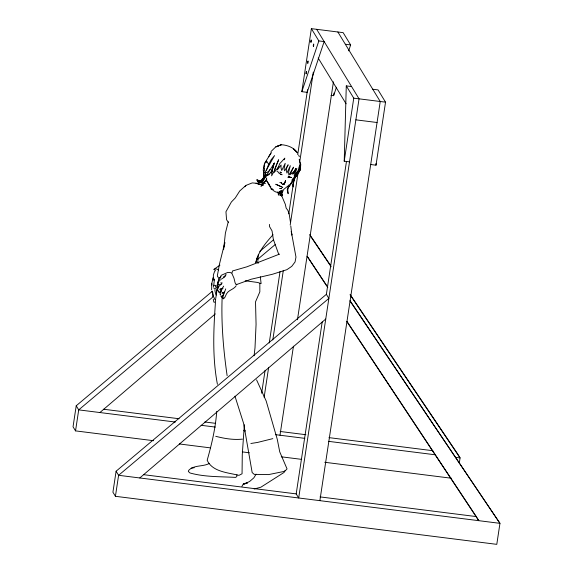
<?xml version="1.0" encoding="UTF-8"?>
<svg xmlns="http://www.w3.org/2000/svg" width="573" height="573" viewBox="0 0 573 573"><rect width="100%" height="100%" fill="white"/><g stroke="black" fill="none" stroke-linecap="round" stroke-linejoin="round"><path stroke-width="0.86" d="M211.788 285.039L211.788 283.664L211.63 289.874M280.061 195.336L280.068 191.138M218.442 281.565L218.478 278.349M222.84 298.261L223.427 298.877M349.516 161.858L344.223 161.185L346.278 85.893L351.571 86.566M370.702 164.523L376.003 165.189L376.053 163.42M216.716 411.471C215.563 428.038 211.702 444.326 207.168 460.269C212.461 471.951 228.004 472.575 238.934 475.361L242.057 473.785L242.272 454.568L244.363 424.722M213.593 287.209L213.643 285.555L214.538 285.239L215.62 285.426L215.427 287.094M263.874 170.26L263.48 179.335L260.35 181.834L257.42 181.727L260.729 181.727L262.95 179.456M222.231 295.367C221.013 322.198 223.32 349.086 227.123 375.644M265.6 173.082L265.478 175.496L263.301 179.464L261.159 181.741L263.315 180.065L265.034 176.276L266.395 175.553M218.571 287.718L218.6 287.281M220.899 290.855L220.669 291.879M223.599 249.678L225.39 233.154L228.255 221.83M215.656 299.464C213.607 327.634 212.082 356.549 217.425 384.318M236.921 474.802L236.792 476.557L235.618 477.388C220.412 476.564 204.79 477.101 190.014 472.983L188.316 471.472L188.789 470.232C194.168 464.76 202.992 466.931 209.36 463.428M225.16 275.577L225.117 276.157L226.02 274.617L224.329 277.196L221.35 279.187M258.351 254.476L257.771 261.84L258.101 263.465M263.251 178.79L263.716 173.311M211.595 284.229L213.185 277.661L213.328 280.176L213.392 274.882L214.624 271.33M299.443 166.378L299.106 169.493L294.307 177.2L296.95 171.993M280.14 195.4L280.663 190.73M254.097 355.783L254.999 347.854L256.067 324.332L255.522 301.828L259.841 291.858L259.834 283.578M224.222 246.977L224.838 242.551L219.509 263.924L217.36 275.656L217.604 276.859L220.254 278.113M215.72 298.597L217.597 286.192M212.519 291.12L76.216 405.784L73.043 426.792L75.536 430.882L153.578 440.709M75.536 430.882L78.716 409.874L76.216 405.784M346.429 161.715L326.374 294.321L116.104 471.207L112.924 492.214L115.424 496.304L496.784 544.35L499.957 523.342L350.06 300.689M115.424 496.304L118.597 475.296L116.104 471.207M311.375 28.65L318.853 40.919L324.153 41.585L307.142 92.339L301.842 91.673L311.375 28.65L343.155 32.654L350.633 44.923L348.649 50.839M261.639 393.207L265.106 370.287M269.238 342.955L280.039 271.552M288.763 213.865L293.978 179.392M297.716 154.638L307.536 89.717M264.132 397.297L268.665 367.322M272.798 339.997L283.334 270.349M290.189 225.024L297.939 173.755M299.944 160.497L313.316 72.098M279.989 435.229L293.455 346.192M297.451 319.741L333.429 81.839M330.979 95.347L333.622 95.677L334.023 93.055M344.223 161.185L353.756 98.162L346.278 85.893M316.676 29.316L359.049 98.828L298.683 497.987L296.191 493.897L322.191 321.99M319.87 500.652L380.236 101.5L337.862 31.988M376.003 165.189L385.536 102.166L378.058 89.904L372.758 89.23M459.281 463.17L460.076 457.92L457.576 453.83L350.146 294.536M279.008 191.919L278.492 195.2L277.812 191.833M217.862 284.545L218.535 280.433M222.775 297.43L222.897 296.642M223.026 296.327L225.719 288.899M216.68 291.07L216.966 289.379M217.052 285.913L216.802 287.352L215.785 288.334M223.642 298.347L223.792 297.573M217.883 286.235L217.79 286.736L217.948 286.12M273.192 167.244L273.908 163.491L271.015 173.089L272.404 170.811M282.203 190.028L281.501 193.667L282.525 195.629L282.002 193.366L283.535 189.606M215.598 299.622L215.183 299.514M264.475 164.172L263.193 170.009L263.845 172.33M281.601 191.876L281.2 193.509L282.525 195.629M217.568 286.629L217.754 285.906M220.361 292.968L220.806 291.242L220.963 292.137L220.727 290.891L223.678 286.135M265.886 181.075L266.731 177.874M212.712 296.556L212.805 292.402M257.141 257.75L255.794 262.663C258.208 251.526 265.729 242.973 273.042 234.694M294.465 179.091L293.154 184.563L293.29 186.934C291.958 182.307 294.894 177.773 297.502 174.171M220.584 277.167L221.142 275.355L227.596 272.476L229.823 272.411L231.471 273.006M222.961 295.446L223.921 292.846M269.883 169.486L267.405 174.042L265.113 176.541L268.608 174.865L270.957 172.058L273.049 167.989M301.842 91.673L318.853 40.919M333.622 95.677L336.458 87.218M288.971 186.168L287.768 189.72L288.14 193.703L287.216 189.828L288.19 186.397L289.351 184.442M218.363 280.691L217.303 284.48M263.716 168.283L264.561 165.876M265.972 161.873L266.531 160.268M266.316 170.733L268.035 165.876L271.05 159.888L274.553 155.577L265.421 171.678L263.43 172.853L266.703 172.616L269.475 170.69L274.539 162.825L272.39 168.935L271.631 175.825L274.632 170.253L276.465 165.253M220.347 294.257L220.433 294.88M214.982 289.394C214.66 290.805 215.613 293.799 216.157 295.052M276.766 164.415L278.664 159.745L275.033 168.319L274.223 172.423L278.865 166.571M264.712 175.417L262.649 180.438L258.165 182.708L262.226 180.932L265.743 172.351M284.86 470.641L284.144 472.388L260.844 487.222L254.147 488.991M284.151 159.745L284.845 158.141L279.624 163.792L277.332 169.959L281.092 164.967L280.985 167.746L281.73 170.496L285.211 163.326L284.058 168.985L284.638 170.811L288.147 164.773L286.643 168.011L286.314 170.346L286.915 173.075L290.303 165.697L288.556 172.358L288.878 175.116L293.534 167.166L290.131 174.65L294.2 171.413L295.997 168.362L292.674 174.178L294.193 173.146L296.893 168.713L294.164 175.539C297.416 172.917 299.393 169.049 299.729 164.895C300.553 171.37 295.274 175.746 292.395 180.867L297.953 173.999M214.61 302.243L214.123 302.1M263.902 176.864L262.864 179.206L260.543 181.412L256.833 179.965L260.5 180.803L263.286 178.289M294.594 176.226L289.286 186.562L296.191 175.875M298.447 173.404L300.359 169.472L300.761 164.401L299.249 159.452L300.123 164.129M264.79 176.713L263.551 179.091L260.973 181.605L256.833 179.965M264.662 163.341L271.251 152.597L268.68 156.78M264.038 177.902L264.862 176.398M265.736 176.441L262.928 181.555L261.281 182.629L259.111 182.343L262.477 183.052L264.862 182.056L266.803 179.141M298.977 167.18L300.266 164.909M241.928 486.377L243.511 483.626L247.257 482.982M219.552 278.428L220.892 276.695M299.328 171.212L300.667 168.963L299.285 171.126M264.017 178.59L264.912 177.093M291.865 180.244L292.767 178.755M292.294 181.534L293.677 179.27M256.11 474.186L253.846 477.853L249.613 481.492L243.726 484.206L247.292 483.082M265.786 162.732L266.696 161.321M221.264 290.203L222.138 288.957M224.466 298.139L226.521 293.856C228.627 289.909 233.841 289.508 236.183 285.762M290.876 183.582L291.829 182.293M263.501 178.883L265.5 176.269M264.998 181.161L263.53 183.059L262.062 183.496L265.442 183.561M244.821 186.791L245.924 185.408L252.27 182.902L256.016 183.238L262.842 185.115M219.316 279.474L220.082 279.33M264.74 163.276L265.772 162.08L267.025 161.607L268.78 164.616M220.268 280.032L217.769 282.346L217.124 285.691L217.676 286.815M271 151.544L275.907 146.717L281.501 144.733C287.639 145.17 293.906 147.562 297.416 152.869M287.897 186.01L284.093 189.154M215.204 288.312L213.915 288.391M245.924 185.408L239.75 190.952L235.245 198L231.356 202.018L225.948 211.766L226.564 219.753L228.419 222.324M260.944 186.483L263.093 184.621M99.903 412.539L215.276 313.925M139.783 477.961L325.751 319.025M259.777 251.368L273.479 239.843M213.643 296.363L78.716 409.874L175.352 422.043M257.478 259.49L275.284 244.506M279.538 254.097L246.992 266.774L232.516 270.957L231.893 273.45L233.942 278.048L235.131 282.933L236.212 284.674L236.835 284.208M215.649 270.95L213.965 269.331L219.925 265.156M265.815 175.818L264.576 176.484L266.216 175.868M218.836 286.586L222.209 282.926L220.791 282.854M267.749 174.822L269.102 174.092L265.077 175.825M223.785 292.309L221.98 293.183L224.48 292.051M236.212 284.674L251.21 279.216L272.426 274.274L286.88 269.682L291.757 266.352L295.066 261.947L295.969 257.033L291.256 231.399L291.829 234.873M281.114 188.488L279.731 188.538L281.608 188.309M222.231 288.498L219.788 289.315L223.055 288.255M272.812 438.639L257.614 442.42L250.845 443.495M191.146 468.155L194.24 467.733M213.965 269.331L216.293 268.88L218.571 269.904M218.227 284.896L217.704 283.621L218.227 284.896L221.271 284.344M242.451 439.126C233.505 440.078 224.365 438.581 215.727 436.289M263.695 185.043L256.016 183.238L262.448 185.358M279.825 182.565L280.749 182.601L281.887 183.689L281.436 182.436M221.701 296.972L221.114 296.04M282.797 184.262L282.253 184.234L284.201 184.04L285.039 182.4L284.251 184.005L283.528 184.169L284.623 183.654L283.929 183.969M245.208 280.763L257.8 282.482L261.102 283.614L260.328 276.738M345.34 44.257L350.633 44.923M353.756 98.162L385.536 102.166M355.876 119.836L377.063 122.507M103.62 409.237L179.077 418.741M204.819 421.986L215.469 423.325M280.154 431.476L305.903 434.721M328.981 437.629L432.844 450.715M201.102 425.288L215.305 427.078M243.711 430.66L245.48 430.882M275.57 434.671L304.843 438.359M328.809 441.382L435.337 454.804M455.657 457.361L460.076 457.92L350.146 294.923M179.299 443.953L210.341 447.864M242.272 451.882L249.362 452.777M281.293 456.803L301.692 459.374M324.748 462.275L451.574 478.254M143.508 474.659L296.191 493.897M320.042 496.898L476.278 516.581L346.909 321.331M223.355 276.78L224.186 276.902M272.59 189.183L270.893 188.789L273.321 189.541M277.876 192.499C273.049 191.898 270.084 187.414 268.2 183.346L269.475 185.215L266.302 180.13L269.002 184.413M282.167 187.206L282.74 187.421L275.778 184.255M280.283 174.285L281.608 174.701M281.329 186.705L276.007 184.334M282.174 174.744L279.044 173.239L278.192 171.943M219.344 292.395L218.95 291.299M277.017 171.456L277.661 171.785M280.14 172.115L281.357 172.752L280.09 172.079M280.562 192.829L281.572 193.617L280.491 192.643M269.897 185.838L270.85 186.834M218.678 291.936L219.144 292.495M218.048 287.474L218.592 288.183M280.283 194.003L281.837 196.038L280.462 194.218M221.063 296.291L221.529 297.086M217.976 286.958L217.124 285.691L217.604 286.5M309.678 234.529L330.664 265.643M310.172 235.653L331.158 266.767M350.053 301.076L499.957 523.342L118.597 475.296L328.866 298.404L326.374 294.321M307.522 256.654L326.775 285.719M307.049 256.267L327.792 287.567M346.937 321.697L478.77 520.671L476.693 517.269M318.151 57.966L346.092 103.799M213.507 296.04L211.981 291.356M213.865 297.251L214.947 299.478M256.561 379.842L266.173 400.985L277.289 439.391L279.731 451.846L287.052 468.907L284.774 471.293L268.572 474.602L254.211 474.365L252.163 472.553L243.625 423.468L234.951 396.158M218.442 290.654L218.7 291.263M298.633 155.054L299.342 156.737M279.817 191.468L285.318 204.31L286.171 208.135L287.789 210.248L289.164 213.808L290.396 221.858M278.843 254.634L273.342 239.392L272.053 230.919L269.532 226.564L269.468 224.423M213.235 299.149L213.879 302M216.308 292.044L216.501 292.846M220.261 294.923L220.032 293.269M279.882 191.898L280.133 193.43L279.946 191.683M291.872 234.959L290.783 225.984M281.243 190.659L281.601 194.19L281.415 191.167M213.679 285.447L214.524 279.065L214.56 279.868M264.511 168.218L264.611 170.382M264.146 164.902L264.182 166.414M217.647 288.864L217.661 290.246M306.032 73.143C306.297 76.61 306.87 67.786 306.032 73.143M307.622 62.643C307.88 66.103 308.46 57.286 307.622 62.643M310.802 41.636C311.032 45.145 311.662 36.206 310.802 41.636M313.295 45.725C313.524 49.235 314.154 40.296 313.295 45.725M285.017 182.099L285.569 180.574L285.017 182.099M281.307 144.711L276.064 146.824L281.307 144.711M288.728 176.985L287.882 177.272L289.143 176.978L288.728 176.985M289.143 176.892L288.484 177.071L291.657 177.501L289.143 176.892M294.185 149.36L293.376 148.751L296.871 152.11L294.185 149.36"/></g></svg>
